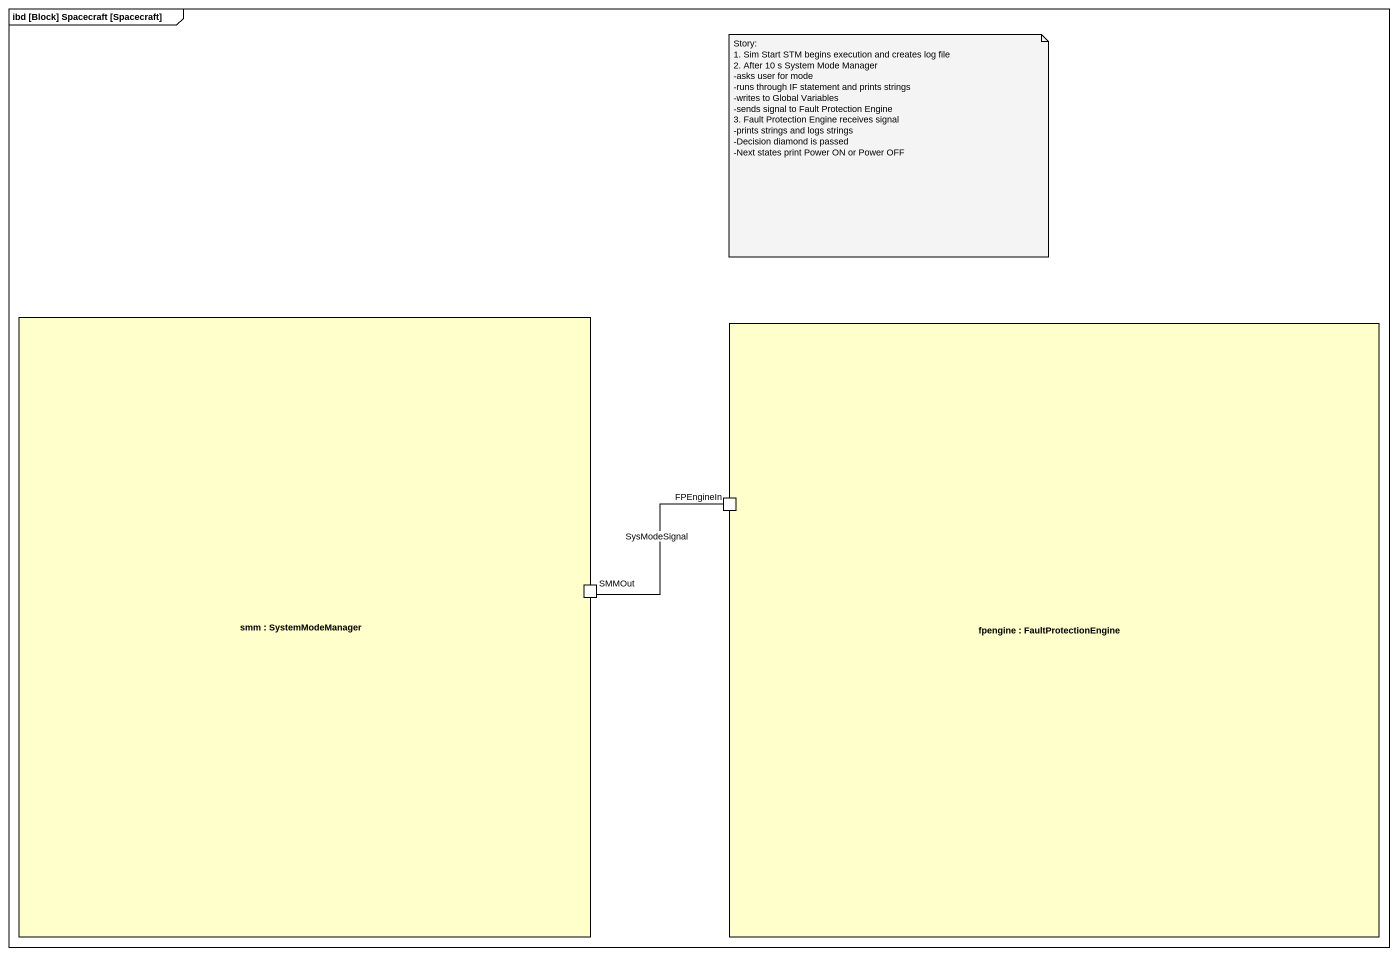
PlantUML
@startuml
mainframe ibd [Block] Spacecraft [Spacecraft]
rectangle "smm : SystemModeManager" as smm {
  port SMMOut
}
rectangle "fpengine : FaultProtectionEngine" as fpengine {
  port FPEngineIn
}
SMMOut -up- FPEngineIn : SysModeSignal
note as N1
  Story:
  1. Sim Start STM begins execution and creates log file
  2. After 10 s System Mode Manager
  -asks user for mode
  -runs through IF statement and prints strings
  -writes to Global Variables
  -sends signal to Fault Protection Engine
  3. Fault Protection Engine receives signal
  -prints strings and logs strings
  -Decision diamond is passed
  -Next states print Power ON or Power OFF
end note
@enduml
